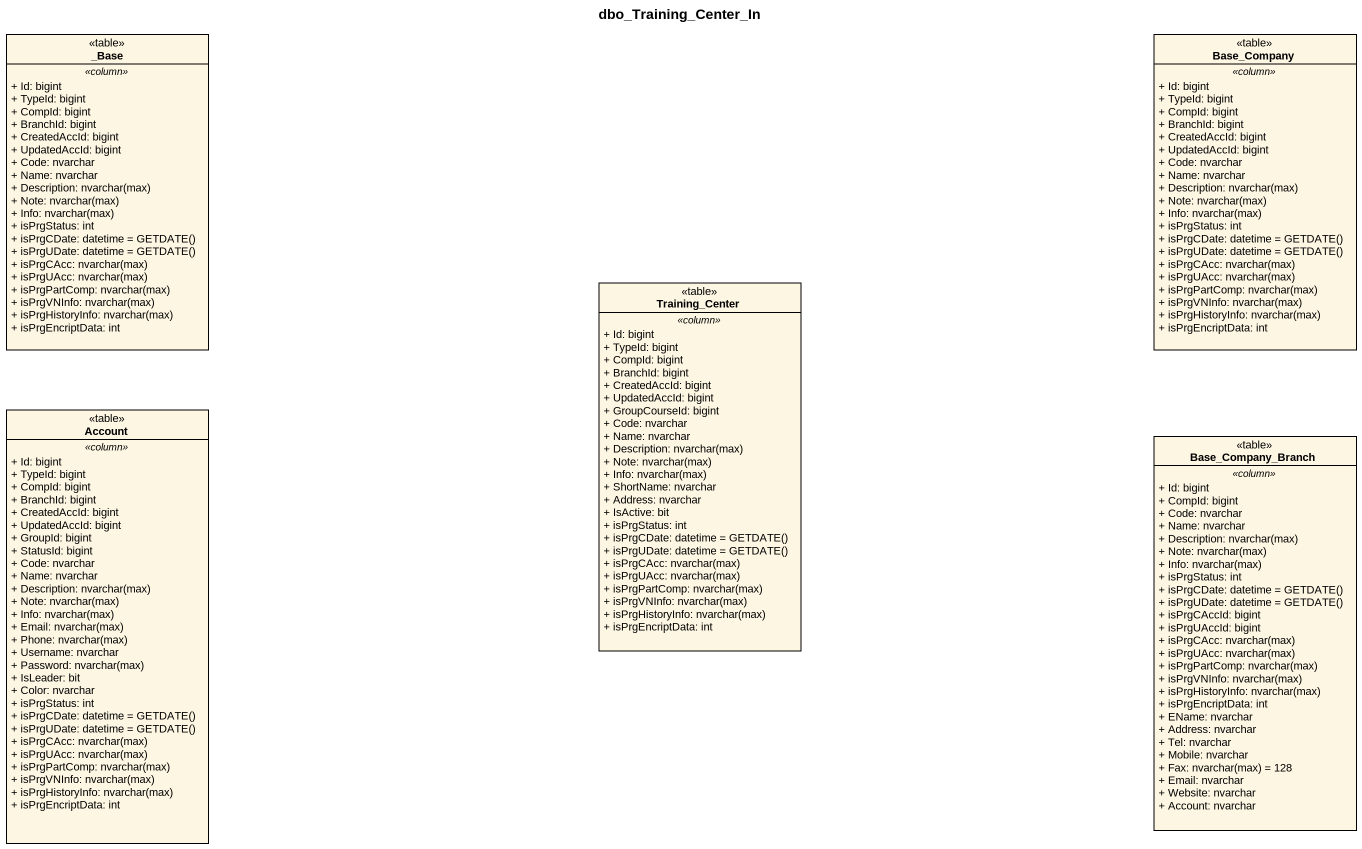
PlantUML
@startuml
title dbo_Training_Center_In
hide circle
hide empty members
skinparam classAttributeIconSize 0
class "_Base" as Base <<table>> {
  .. <<column>> ..
  + Id: bigint
  + TypeId: bigint
  + CompId: bigint
  + BranchId: bigint
  + CreatedAccId: bigint
  + UpdatedAccId: bigint
  + Code: nvarchar
  + Name: nvarchar
  {field} + Description: nvarchar(max)
  {field} + Note: nvarchar(max)
  {field} + Info: nvarchar(max)
  + isPrgStatus: int
  {field} + isPrgCDate: datetime = GETDATE()
  {field} + isPrgUDate: datetime = GETDATE()
  {field} + isPrgCAcc: nvarchar(max)
  {field} + isPrgUAcc: nvarchar(max)
  {field} + isPrgPartComp: nvarchar(max)
  {field} + isPrgVNInfo: nvarchar(max)
  {field} + isPrgHistoryInfo: nvarchar(max)
  + isPrgEncriptData: int
}
class Base_Company <<table>> {
  .. <<column>> ..
  + Id: bigint
  + TypeId: bigint
  + CompId: bigint
  + BranchId: bigint
  + CreatedAccId: bigint
  + UpdatedAccId: bigint
  + Code: nvarchar
  + Name: nvarchar
  {field} + Description: nvarchar(max)
  {field} + Note: nvarchar(max)
  {field} + Info: nvarchar(max)
  + isPrgStatus: int
  {field} + isPrgCDate: datetime = GETDATE()
  {field} + isPrgUDate: datetime = GETDATE()
  {field} + isPrgCAcc: nvarchar(max)
  {field} + isPrgUAcc: nvarchar(max)
  {field} + isPrgPartComp: nvarchar(max)
  {field} + isPrgVNInfo: nvarchar(max)
  {field} + isPrgHistoryInfo: nvarchar(max)
  + isPrgEncriptData: int
}
class Training_Center <<table>> {
  .. <<column>> ..
  + Id: bigint
  + TypeId: bigint
  + CompId: bigint
  + BranchId: bigint
  + CreatedAccId: bigint
  + UpdatedAccId: bigint
  + GroupCourseId: bigint
  + Code: nvarchar
  + Name: nvarchar
  {field} + Description: nvarchar(max)
  {field} + Note: nvarchar(max)
  {field} + Info: nvarchar(max)
  + ShortName: nvarchar
  + Address: nvarchar
  + IsActive: bit
  + isPrgStatus: int
  {field} + isPrgCDate: datetime = GETDATE()
  {field} + isPrgUDate: datetime = GETDATE()
  {field} + isPrgCAcc: nvarchar(max)
  {field} + isPrgUAcc: nvarchar(max)
  {field} + isPrgPartComp: nvarchar(max)
  {field} + isPrgVNInfo: nvarchar(max)
  {field} + isPrgHistoryInfo: nvarchar(max)
  + isPrgEncriptData: int
}
class Account <<table>> {
  .. <<column>> ..
  + Id: bigint
  + TypeId: bigint
  + CompId: bigint
  + BranchId: bigint
  + CreatedAccId: bigint
  + UpdatedAccId: bigint
  + GroupId: bigint
  + StatusId: bigint
  + Code: nvarchar
  + Name: nvarchar
  {field} + Description: nvarchar(max)
  {field} + Note: nvarchar(max)
  {field} + Info: nvarchar(max)
  {field} + Email: nvarchar(max)
  {field} + Phone: nvarchar(max)
  + Username: nvarchar
  {field} + Password: nvarchar(max)
  + IsLeader: bit
  + Color: nvarchar
  + isPrgStatus: int
  {field} + isPrgCDate: datetime = GETDATE()
  {field} + isPrgUDate: datetime = GETDATE()
  {field} + isPrgCAcc: nvarchar(max)
  {field} + isPrgUAcc: nvarchar(max)
  {field} + isPrgPartComp: nvarchar(max)
  {field} + isPrgVNInfo: nvarchar(max)
  {field} + isPrgHistoryInfo: nvarchar(max)
  + isPrgEncriptData: int
}
class Base_Company_Branch <<table>> {
  .. <<column>> ..
  + Id: bigint
  + CompId: bigint
  + Code: nvarchar
  + Name: nvarchar
  {field} + Description: nvarchar(max)
  {field} + Note: nvarchar(max)
  {field} + Info: nvarchar(max)
  + isPrgStatus: int
  {field} + isPrgCDate: datetime = GETDATE()
  {field} + isPrgUDate: datetime = GETDATE()
  + isPrgCAccId: bigint
  + isPrgUAccId: bigint
  {field} + isPrgCAcc: nvarchar(max)
  {field} + isPrgUAcc: nvarchar(max)
  {field} + isPrgPartComp: nvarchar(max)
  {field} + isPrgVNInfo: nvarchar(max)
  {field} + isPrgHistoryInfo: nvarchar(max)
  + isPrgEncriptData: int
  + EName: nvarchar
  + Address: nvarchar
  + Tel: nvarchar
  + Mobile: nvarchar
  {field} + Fax: nvarchar(max) = 128
  + Email: nvarchar
  + Website: nvarchar
  + Account: nvarchar
}
@enduml
